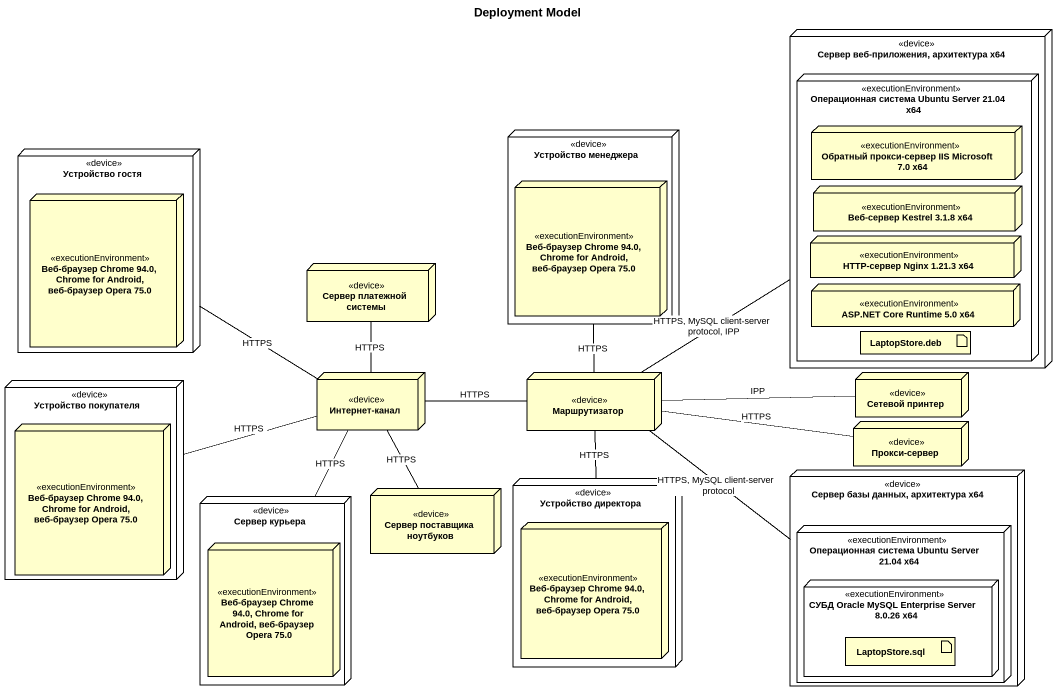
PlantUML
@startuml
title Deployment Model
node "Сервер веб-приложения, архитектура x64" as Сервер_веб_приложения <<device>> {
  node "Операционная система Ubuntu Server 21.04 х64" as Операционная_система_Ubuntu <<executionEnvironment>> {
    node "Обратный прокси-сервер IIS Microsoft 7.0 x64" as Обратный_прокси_сервер_IIS <<executionEnvironment>>
    node "Веб-сервер Kestrel 3.1.8 x64" as Веб_сервер_Kestrel_3_1_8_x64 <<executionEnvironment>>
    node "HTTP-сервер Nginx 1.21.3 x64" as HTTP_сервер_Nginx_1_21_3_x64 <<executionEnvironment>>
    node "ASP.NET Core Runtime 5.0 x64" as ASP_NET_Core_Runtime_5_0_x64 <<executionEnvironment>>
    artifact "LaptopStore.deb" as LaptopStore_deb
  }
}
node "Устройство менеджера" as Устройство_менеджера <<device>> {
  node "Веб-браузер Chrome 94.0, Chrome for Android, веб-браузер Opera 75.0" as Веб_браузер_Chrome_94_0_2 <<executionEnvironment>>
}
node "Устройство гостя" as Устройство_гостя <<device>> {
  node "Веб-браузер Chrome 94.0, Chrome for Android, веб-браузер Opera 75.0" as Веб_браузер_Chrome_94_0 <<executionEnvironment>>
}
node "Сервер платежной системы" as Сервер_платежной_системы <<device>>
node "Устройство покупателя" as Устройство_покупателя <<device>> {
  node "Веб-браузер Chrome 94.0, Chrome for Android, веб-браузер Opera 75.0" as Веб_браузер_Chrome_94_0_3 <<executionEnvironment>>
}
node "Интернет-канал" as Интернет_канал <<device>>
node Маршрутизатор <<device>>
node "Сетевой принтер" as Сетевой_принтер <<device>>
node "Прокси-сервер" as Прокси_сервер <<device>>
node "Устройство директора" as Устройство_директора <<device>> {
  node "Веб-браузер Chrome 94.0, Chrome for Android, веб-браузер Opera 75.0" as Веб_браузер_Chrome_94_0_5 <<executionEnvironment>>
}
node "Сервер базы данных, архитектура х64" as Сервер_базы_данных <<device>> {
  node "Операционная система Ubuntu Server 21.04 х64" as Операционная_система_Ubuntu_2 <<executionEnvironment>> {
    node "СУБД Oracle MySQL Enterprise Server 8.0.26 x64" as СУБД_Oracle_MySQL <<executionEnvironment>> {
      artifact "LaptopStore.sql" as LaptopStore_sql
    }
  }
}
node "Сервер курьера" as Сервер_курьера <<device>> {
  node "Веб-браузер Chrome 94.0, Chrome for Android, веб-браузер Opera 75.0" as Веб_браузер_Chrome_94_0_4 <<executionEnvironment>>
}
node "Сервер поставщика ноутбуков" as Сервер_поставщика_ноутбуков <<device>>
Интернет_канал -left- Устройство_гостя : HTTPS
Интернет_канал -up- Сервер_платежной_системы : HTTPS
Интернет_канал -left- Устройство_покупателя : HTTPS
Интернет_канал -- Сервер_курьера : HTTPS
Интернет_канал -- Сервер_поставщика_ноутбуков : HTTPS
Маршрутизатор -up- Сервер_веб_приложения : HTTPS, MySQL client-server protocol, IPP
Маршрутизатор -up- Устройство_менеджера : HTTPS
Маршрутизатор -left- Интернет_канал : HTTPS
Маршрутизатор -right- Сетевой_принтер : IPP
Маршрутизатор -right- Прокси_сервер : HTTPS
Маршрутизатор -- Устройство_директора : HTTPS
Маршрутизатор -right- Сервер_базы_данных : HTTPS, MySQL client-server protocol
@enduml
